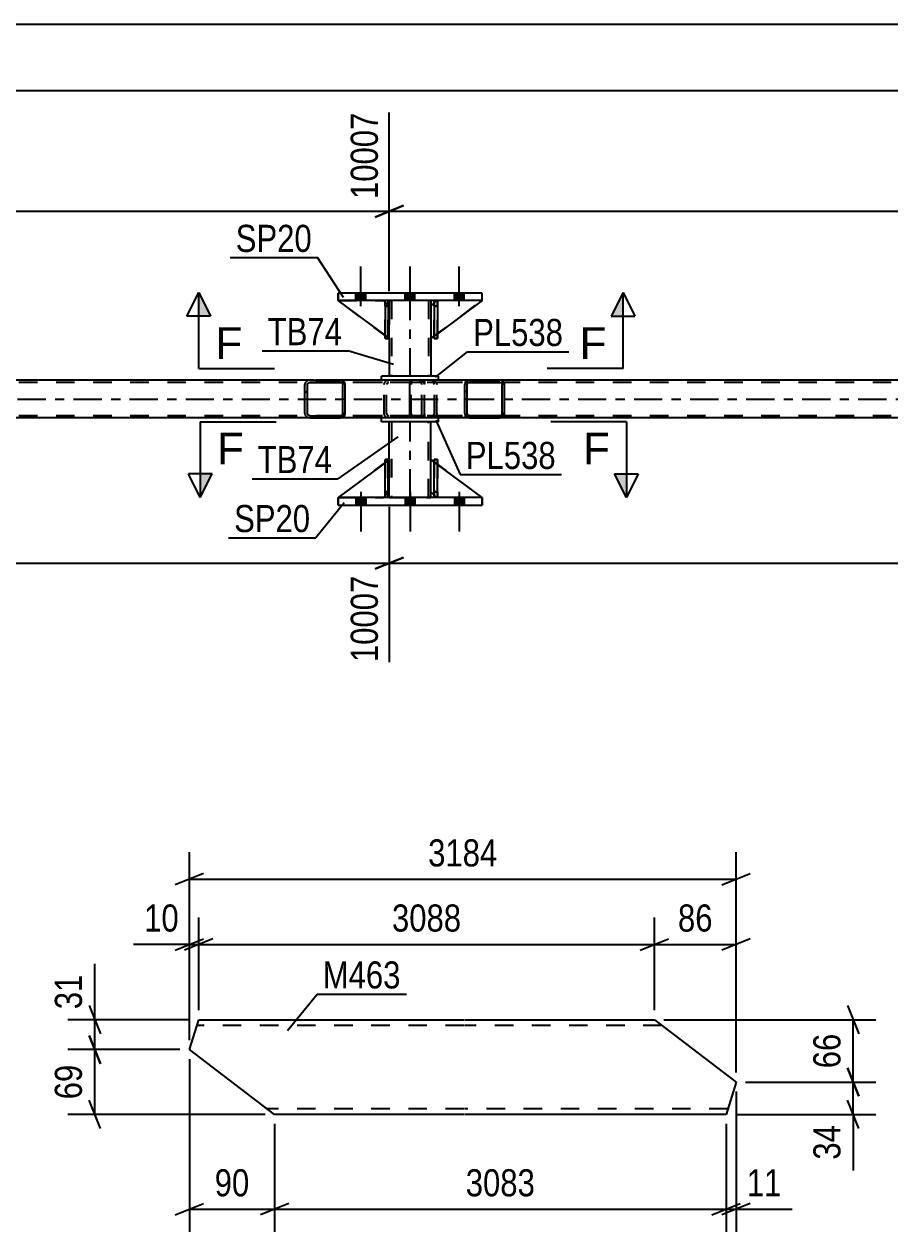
# Model space of a CAD drawing. Header units: millimetres. Extents: x 0 to 841, y 0 to 594.
# Drawn here: x 467.6 to 559, y 124.5 to 252.1 of the extents above; entities that cross this region are included whole.
import ezdxf

# ---------------------------------------------------------------- set-up
doc = ezdxf.new("R2010")
doc.units = ezdxf.units.MM
doc.linetypes.add('DXK_LINE_DOT2', pattern=[3.9198, 1.9599, -1.9599])
doc.linetypes.add('DXK_LINE_DOT3', pattern=[5.9187, 2.979, -0.9799, 0.9799, -0.9799])
doc.styles.add('Arial', font='ARIAL.TTF', dxfattribs={"height": 0.2})
doc.styles.add('Arial Narrow', font='ARIALN.TTF', dxfattribs={"height": 0.2})

# ---------------------------------------------------------------- blocks, each defined once
blk = doc.blocks.new('Part-122615341-2586 - 2515')
at = {"color": 2, "linetype": 'Continuous'}
for p, q in [((510.94, 222.61), (510.58, 222.25)), ((510.58, 222.25), (510.58, 218.85)), ((515.98, 222.85), (511.26, 219.35)), ((510.94, 219.11), (510.58, 218.85))]:
    blk.add_line(p, q, dxfattribs=at)
at = {"color": 7, "linetype": 'DXK_LINE_DOT2'}
for p, q in [((511.18, 222.85), (510.94, 222.61)), ((515.98, 222.85), (511.18, 222.85)), ((511.26, 219.35), (510.94, 219.11))]:
    blk.add_line(p, q, dxfattribs=at)
blk = doc.blocks.new('Bolt-122615341-2527 - 2515')
at = {"linetype": 'Continuous'}
for points in [[(502.66, 222.85), (503.7, 222.85), (503.7, 223.65), (502.66, 223.65)], [(502.66, 222.85), (503.7, 222.85), (503.7, 223.65), (502.66, 223.65)], [(502.66, 222.85), (503.7, 222.85), (503.7, 223.65), (502.66, 223.65)], [(507.86, 222.85), (508.9, 222.85), (508.9, 223.65), (507.86, 223.65)], [(507.86, 222.85), (508.9, 222.85), (508.9, 223.65), (507.86, 223.65)], [(513.06, 222.85), (514.1, 222.85), (514.1, 223.65), (513.06, 223.65)], [(513.06, 222.85), (514.1, 222.85), (514.1, 223.65), (513.06, 223.65)], [(513.06, 222.85), (514.1, 222.85), (514.1, 223.65), (513.06, 223.65)]]:
    blk.add_hatch(color=1, dxfattribs=at).paths.add_polyline_path(points)
at = {"color": 1, "linetype": 'Continuous'}
for p, q in [((503.18, 222.25), (503.18, 226.45)), ((503.18, 222.25), (503.18, 226.45)), ((503.18, 222.25), (503.18, 226.45)), ((508.38, 222.25), (508.38, 226.45)), ((508.38, 222.25), (508.38, 226.45)), ((513.58, 222.25), (513.58, 226.45)), ((513.58, 222.25), (513.58, 226.45)), ((513.58, 222.25), (513.58, 226.45)), ((502.66, 222.85), (502.66, 223.65)), ((502.66, 222.85), (502.66, 223.65)), ((502.66, 222.85), (502.66, 223.65)), ((503.7, 222.85), (503.7, 223.65)), ((503.7, 222.85), (503.7, 223.65)), ((503.7, 222.85), (503.7, 223.65)), ((507.86, 222.85), (507.86, 223.65)), ((507.86, 222.85), (507.86, 223.65)), ((508.9, 222.85), (508.9, 223.65)), ((508.9, 222.85), (508.9, 223.65)), ((513.06, 222.85), (513.06, 223.65)), ((513.06, 222.85), (513.06, 223.65)), ((513.06, 222.85), (513.06, 223.65)), ((514.1, 222.85), (514.1, 223.65)), ((514.1, 222.85), (514.1, 223.65)), ((514.1, 222.85), (514.1, 223.65))]:
    blk.add_line(p, q, dxfattribs=at)
blk = doc.blocks.new('Part-122615341-2609 - 2515')
at = {"color": 2, "linetype": 'Continuous'}
for p, q in [((506.06, 222.85), (505.74, 222.85)), ((505.74, 222.85), (505.74, 218.85)), ((506.06, 222.85), (506.06, 222.85)), ((506.06, 222.85), (506.06, 218.85)), ((506.06, 218.85), (505.74, 218.85))]:
    blk.add_line(p, q, dxfattribs=at)
at = {"color": 7, "linetype": 'DXK_LINE_DOT2'}
for p, q in [((505.74, 222.25), (505.74, 222.85)), ((506.06, 222.25), (505.74, 222.25)), ((505.74, 222.25), (505.74, 218.85)), ((506.06, 222.25), (506.06, 222.85)), ((506.06, 222.85), (506.06, 222.85)), ((506.06, 218.85), (506.06, 222.25))]:
    blk.add_line(p, q, dxfattribs=at)
blk = doc.blocks.new('Part-122615341-2546 - 2515')
at = {"color": 7, "linetype": 'DXK_LINE_DOT2'}
for p, q in [((774.78, 214.45), (327.41, 214.45)), ((517.85, 214.45), (497.79, 214.45)), ((774.78, 214.21), (105.89, 214.21)), ((774.78, 210.69), (105.89, 210.69)), ((517.85, 210.45), (497.79, 210.45))]:
    blk.add_line(p, q, dxfattribs=at)
at = {"color": 2, "linetype": 'Continuous'}
for p, q in [((497.79, 214.45), (432.6, 214.45)), ((582.81, 214.45), (517.85, 214.45)), ((497.79, 210.45), (432.6, 210.45)), ((582.81, 210.45), (517.85, 210.45))]:
    blk.add_line(p, q, dxfattribs=at)
at = {"color": 7, "linetype": 'DXK_LINE_DOT3'}
blk.add_line((105.89, 212.45), (774.78, 212.45), dxfattribs=at)
blk = doc.blocks.new('Part-122615341-2548 - 2515')
at = {"linetype": 'Continuous'}
h = blk.add_hatch(dxfattribs=at)
h.set_pattern_fill('', scale=0.7, style=0, pattern_type=0)
h.set_pattern_definition([(45, (501.4995, 214.1553), (-1.57154, 1.57154), [])])
h.paths.add_polyline_path([(501.54, 213.97), (501.5, 214.16), (501.39, 214.31), (501.22, 214.42), (501.03, 214.45), (497.79, 214.45), (497.6, 214.42), (497.43, 214.31), (497.32, 214.16), (497.28, 213.97), (497.28, 210.93), (497.32, 210.75), (497.43, 210.59), (497.6, 210.49), (497.79, 210.45), (501.03, 210.45), (501.22, 210.49), (501.39, 210.59), (501.5, 210.75), (501.54, 210.93)])
h.paths.add_polyline_path([(501.26, 210.84), (501.21, 210.76), (501.13, 210.71), (501.03, 210.69), (497.79, 210.69), (497.69, 210.71), (497.61, 210.76), (497.56, 210.84), (497.54, 210.93), (497.54, 213.97), (497.56, 214.06), (497.61, 214.14), (497.69, 214.19), (497.79, 214.21), (501.03, 214.21), (501.13, 214.19), (501.21, 214.14), (501.26, 214.06), (501.28, 213.97), (501.28, 210.93)])
at = {"color": 2, "linetype": 'Continuous'}
for p, q in [((497.79, 214.45), (497.6, 214.42)), ((497.79, 214.45), (501.03, 214.45)), ((508.61, 214.45), (501.03, 214.45)), ((501.22, 214.42), (501.03, 214.45)), ((497.32, 214.16), (497.28, 213.97)), ((497.28, 210.93), (497.28, 213.97)), ((497.54, 213.97), (497.56, 214.06)), ((497.54, 210.93), (497.54, 213.97)), ((497.56, 214.06), (497.61, 214.14)), ((497.61, 214.14), (497.69, 214.19)), ((497.69, 214.19), (497.79, 214.21)), ((497.79, 214.21), (501.03, 214.21)), ((501.03, 214.21), (501.13, 214.19)), ((501.13, 214.19), (501.21, 214.14)), ((501.21, 214.14), (501.26, 214.06)), ((501.26, 214.06), (501.28, 213.97)), ((501.28, 210.93), (501.28, 213.97)), ((501.54, 213.97), (501.5, 214.16)), ((501.54, 210.93), (501.54, 213.97)), ((497.28, 210.93), (497.32, 210.75)), ((497.56, 210.84), (497.54, 210.93)), ((497.61, 210.76), (497.56, 210.84)), ((497.69, 210.71), (497.61, 210.76)), ((497.79, 210.69), (497.69, 210.71)), ((497.79, 210.69), (501.03, 210.69)), ((501.13, 210.71), (501.03, 210.69)), ((501.21, 210.76), (501.13, 210.71)), ((501.26, 210.84), (501.21, 210.76)), ((501.28, 210.93), (501.26, 210.84)), ((501.5, 210.75), (501.54, 210.93)), ((497.6, 210.49), (497.79, 210.45)), ((497.79, 210.45), (501.03, 210.45)), ((501.03, 210.45), (501.22, 210.49)), ((508.61, 210.45), (501.03, 210.45))]:
    blk.add_line(p, q, dxfattribs=at)
at = {"color": 7, "linetype": 'DXK_LINE_DOT2'}
for p, q in [((501.03, 214.45), (497.79, 214.45)), ((505.95, 214.42), (506.14, 214.45)), ((509.38, 214.45), (508.61, 214.45)), ((509.38, 214.45), (509.57, 214.42)), ((509.38, 214.21), (497.79, 214.21)), ((505.63, 213.97), (505.67, 214.16)), ((505.63, 210.93), (505.63, 213.97)), ((505.91, 214.06), (505.89, 213.97)), ((505.89, 210.93), (505.89, 213.97)), ((505.96, 214.14), (505.91, 214.06)), ((505.96, 214.14), (505.98, 214.16)), ((505.98, 214.16), (506.04, 214.19)), ((506.04, 214.19), (506.14, 214.21)), ((509.47, 214.19), (509.38, 214.21)), ((509.56, 214.14), (509.47, 214.19)), ((509.61, 214.06), (509.56, 214.14)), ((509.63, 213.97), (509.61, 214.06)), ((509.63, 210.93), (509.63, 213.97)), ((509.85, 214.16), (509.89, 213.97)), ((509.89, 210.93), (509.89, 213.97)), ((509.38, 210.69), (497.79, 210.69)), ((505.67, 210.75), (505.63, 210.93)), ((505.89, 210.93), (505.91, 210.84)), ((505.91, 210.84), (505.96, 210.76)), ((505.96, 210.76), (505.98, 210.75)), ((505.98, 210.75), (506.04, 210.71)), ((506.04, 210.71), (506.14, 210.69)), ((509.38, 210.69), (509.47, 210.71)), ((509.47, 210.71), (509.56, 210.76)), ((509.56, 210.76), (509.61, 210.84)), ((509.61, 210.84), (509.63, 210.93)), ((509.89, 210.93), (509.85, 210.75)), ((501.03, 210.45), (497.79, 210.45)), ((506.14, 210.45), (505.95, 210.49)), ((509.38, 210.45), (508.61, 210.45)), ((509.57, 210.49), (509.38, 210.45))]:
    blk.add_line(p, q, dxfattribs=at)
at = {"color": 2, "linetype": 'Continuous'}
for centre, start, end in [((497.77, 213.95), 110.7583, 155.68), ((501.05, 213.95), 24.32, 69.2417), ((497.77, 210.95), 204.32, 249.2417), ((501.05, 210.95), 290.7583, 335.68)]:
    blk.add_arc(centre, 0.496, start, end, dxfattribs=at)
at = {"color": 7, "linetype": 'DXK_LINE_DOT2'}
for centre, start, end in [((506.12, 213.95), 110.7583, 155.68), ((509.4, 213.95), 24.32, 69.2417), ((506.12, 210.95), 204.32, 249.2417), ((509.4, 210.95), 290.7583, 335.68)]:
    blk.add_arc(centre, 0.496, start, end, dxfattribs=at)
blk = doc.blocks.new('Part-122615341-2611 - 2515')
at = {"color": 7, "linetype": 'DXK_LINE_DOT2'}
for p, q in [((505.74, 222.25), (505.74, 222.85)), ((505.74, 222.85), (505.74, 222.85)), ((505.74, 222.85), (505.74, 218.85)), ((506.06, 222.85), (505.74, 222.85)), ((505.74, 218.85), (505.74, 222.25)), ((505.74, 222.25), (506.06, 222.25)), ((506.06, 222.25), (506.06, 222.85)), ((506.06, 218.85), (506.06, 222.85)), ((506.06, 222.25), (506.06, 218.85)), ((505.74, 218.85), (506.06, 218.85))]:
    blk.add_line(p, q, dxfattribs=at)
blk = doc.blocks.new('Bolt-122615341-2578 - 2515')
at = {"linetype": 'Continuous'}
for points in [[(503.7, 202.05), (502.66, 202.05), (502.66, 201.25), (503.7, 201.25)], [(503.7, 202.05), (502.66, 202.05), (502.66, 201.25), (503.7, 201.25)], [(503.7, 202.05), (502.66, 202.05), (502.66, 201.25), (503.7, 201.25)], [(508.9, 202.05), (507.86, 202.05), (507.86, 201.25), (508.9, 201.25)], [(508.9, 202.05), (507.86, 202.05), (507.86, 201.25), (508.9, 201.25)], [(514.1, 202.05), (513.06, 202.05), (513.06, 201.25), (514.1, 201.25)], [(514.1, 202.05), (513.06, 202.05), (513.06, 201.25), (514.1, 201.25)], [(514.1, 202.05), (513.06, 202.05), (513.06, 201.25), (514.1, 201.25)]]:
    blk.add_hatch(color=1, dxfattribs=at).paths.add_polyline_path(points)
at = {"color": 1, "linetype": 'Continuous'}
for p, q in [((502.66, 202.05), (502.66, 201.25)), ((502.66, 202.05), (502.66, 201.25)), ((502.66, 202.05), (502.66, 201.25)), ((503.18, 202.65), (503.18, 198.45)), ((503.18, 202.65), (503.18, 198.45)), ((503.18, 202.65), (503.18, 198.45)), ((503.7, 202.05), (503.7, 201.25)), ((503.7, 202.05), (503.7, 201.25)), ((503.7, 202.05), (503.7, 201.25)), ((507.86, 202.05), (507.86, 201.25)), ((507.86, 202.05), (507.86, 201.25)), ((508.38, 202.65), (508.38, 198.45)), ((508.38, 202.65), (508.38, 198.45)), ((508.9, 202.05), (508.9, 201.25)), ((508.9, 202.05), (508.9, 201.25)), ((513.06, 202.05), (513.06, 201.25)), ((513.06, 202.05), (513.06, 201.25)), ((513.06, 202.05), (513.06, 201.25)), ((513.58, 202.65), (513.58, 198.45)), ((513.58, 202.65), (513.58, 198.45)), ((513.58, 202.65), (513.58, 198.45)), ((514.1, 202.05), (514.1, 201.25)), ((514.1, 202.05), (514.1, 201.25)), ((514.1, 202.05), (514.1, 201.25))]:
    blk.add_line(p, q, dxfattribs=at)
blk = doc.blocks.new('Part-122615341-2584 - 2515')
at = {"color": 7, "linetype": 'DXK_LINE_DOT2'}
for p, q in [((511.18, 222.85), (510.58, 222.25)), ((510.58, 218.85), (515.98, 222.85)), ((510.58, 222.25), (510.58, 218.85)), ((515.98, 222.85), (511.18, 222.85))]:
    blk.add_line(p, q, dxfattribs=at)
blk = doc.blocks.new('Part-122615341-2607 - 2515')
at = {"color": 2, "linetype": 'Continuous'}
for p, q in [((505.74, 219.18), (500.78, 222.85)), ((505.74, 222.7), (505.58, 222.85)), ((506.18, 222.25), (506.06, 222.38)), ((506.18, 222.25), (506.18, 222.25)), ((506.18, 218.85), (506.18, 222.25)), ((506.06, 218.95), (506.18, 218.85)), ((506.18, 218.85), (506.18, 218.85))]:
    blk.add_line(p, q, dxfattribs=at)
at = {"color": 7, "linetype": 'DXK_LINE_DOT2'}
for p, q in [((505.58, 222.85), (500.78, 222.85)), ((505.58, 222.85), (506.18, 222.25)), ((506.06, 222.38), (505.74, 222.7)), ((506.18, 222.25), (506.18, 218.85)), ((506.06, 218.95), (505.74, 219.18))]:
    blk.add_line(p, q, dxfattribs=at)
blk = doc.blocks.new('Part-122615341-2608 - 2515')
at = {"color": 7, "linetype": 'DXK_LINE_DOT2'}
for p, q in [((506.18, 218.85), (500.78, 222.85)), ((500.78, 222.85), (505.58, 222.85)), ((505.58, 222.85), (506.18, 222.25)), ((506.18, 222.25), (505.58, 222.85)), ((506.18, 222.25), (506.18, 218.85)), ((506.18, 222.25), (506.18, 222.25)), ((506.18, 222.25), (506.18, 218.85))]:
    blk.add_line(p, q, dxfattribs=at)
blk = doc.blocks.new('Part-122615341-2617 - 2515')
at = {"color": 7, "linetype": 'DXK_LINE_DOT2'}
for p, q in [((510.94, 222.25), (510.94, 222.85)), ((510.94, 222.85), (510.94, 222.85)), ((510.94, 222.85), (510.94, 218.85)), ((511.26, 222.85), (510.94, 222.85)), ((510.94, 218.85), (510.94, 222.25)), ((510.94, 222.25), (511.26, 222.25)), ((511.26, 222.25), (511.26, 222.85)), ((511.26, 218.85), (511.26, 222.85)), ((511.26, 222.25), (511.26, 218.85)), ((510.94, 218.85), (511.26, 218.85))]:
    blk.add_line(p, q, dxfattribs=at)
blk = doc.blocks.new('Part-122615341-2693 - 2515')
at = {"color": 2, "linetype": 'Continuous'}
for p, q in [((510.94, 202.05), (510.94, 206.05)), ((510.94, 206.05), (511.26, 206.05)), ((511.26, 202.05), (511.26, 206.05)), ((510.94, 202.05), (510.94, 202.05)), ((511.26, 202.05), (510.94, 202.05))]:
    blk.add_line(p, q, dxfattribs=at)
at = {"color": 7, "linetype": 'DXK_LINE_DOT2'}
for p, q in [((510.94, 206.05), (510.94, 202.65)), ((511.26, 202.65), (511.26, 206.05)), ((510.94, 202.65), (510.94, 202.05)), ((510.94, 202.65), (511.26, 202.65)), ((511.26, 202.05), (511.26, 202.65)), ((511.26, 202.05), (511.26, 202.05))]:
    blk.add_line(p, q, dxfattribs=at)
blk = doc.blocks.new('Part-122615341-2700 - 2515')
at = {"color": 2, "linetype": 'Continuous'}
for p, q in [((511.26, 222.85), (510.94, 222.85)), ((510.94, 222.85), (510.94, 218.85)), ((511.26, 222.85), (511.26, 222.85)), ((511.26, 222.85), (511.26, 218.85)), ((511.26, 218.85), (510.94, 218.85))]:
    blk.add_line(p, q, dxfattribs=at)
at = {"color": 7, "linetype": 'DXK_LINE_DOT2'}
for p, q in [((510.94, 222.25), (510.94, 222.85)), ((511.26, 222.25), (510.94, 222.25)), ((510.94, 222.25), (510.94, 218.85)), ((511.26, 222.25), (511.26, 222.85)), ((511.26, 222.85), (511.26, 222.85)), ((511.26, 218.85), (511.26, 222.25))]:
    blk.add_line(p, q, dxfattribs=at)
blk = doc.blocks.new('Part-122615341-2712 - 2515')
at = {"color": 2, "linetype": 'Continuous'}
for p, q in [((515.98, 223.65), (500.78, 223.65)), ((500.78, 222.85), (500.78, 223.65)), ((515.98, 222.85), (515.98, 223.65)), ((515.98, 222.85), (500.78, 222.85))]:
    blk.add_line(p, q, dxfattribs=at)
at = {"color": 7, "linetype": 'DXK_LINE_DOT2'}
for p, q in [((500.78, 223.65), (500.78, 222.85)), ((515.98, 222.85), (515.98, 223.65))]:
    blk.add_line(p, q, dxfattribs=at)
blk = doc.blocks.new('Part-122615341-2717 - 2515')
at = {"color": 2, "linetype": 'Continuous'}
for p, q in [((500.78, 201.25), (500.78, 202.05)), ((515.98, 202.05), (500.78, 202.05)), ((515.98, 201.25), (515.98, 202.05)), ((500.78, 201.25), (515.98, 201.25))]:
    blk.add_line(p, q, dxfattribs=at)
at = {"color": 7, "linetype": 'DXK_LINE_DOT2'}
for p, q in [((500.78, 202.05), (500.78, 201.25)), ((515.98, 202.05), (515.98, 201.25))]:
    blk.add_line(p, q, dxfattribs=at)
blk = doc.blocks.new('Part-122615341-2718 - 2515')
at = {"color": 2, "linetype": 'Continuous'}
for p, q in [((510.58, 202.65), (510.58, 206.05)), ((510.94, 205.79), (510.58, 206.05)), ((515.98, 202.05), (511.26, 205.55)), ((510.94, 202.3), (510.58, 202.65))]:
    blk.add_line(p, q, dxfattribs=at)
at = {"color": 7, "linetype": 'DXK_LINE_DOT2'}
for p, q in [((511.26, 205.55), (510.94, 205.79)), ((511.18, 202.05), (510.94, 202.3)), ((515.98, 202.05), (511.18, 202.05)), ((515.98, 202.05), (515.98, 202.05)), ((515.98, 202.05), (515.98, 202.05))]:
    blk.add_line(p, q, dxfattribs=at)
blk = doc.blocks.new('Part-122615341-2719 - 2515')
at = {"color": 7, "linetype": 'DXK_LINE_DOT2'}
for p, q in [((511.26, 206.05), (510.94, 206.05)), ((510.94, 202.65), (510.94, 206.05)), ((510.94, 202.05), (510.94, 206.05)), ((511.26, 206.05), (511.26, 202.65)), ((511.26, 202.05), (511.26, 206.05)), ((511.26, 202.65), (510.94, 202.65)), ((510.94, 202.05), (510.94, 202.65)), ((511.26, 202.05), (510.94, 202.05)), ((511.26, 202.65), (511.26, 202.05)), ((511.26, 202.05), (511.26, 202.05))]:
    blk.add_line(p, q, dxfattribs=at)
blk = doc.blocks.new('Part-122615341-2729 - 2515')
at = {"color": 2, "linetype": 'Continuous'}
for p, q in [((506.18, 206.05), (506.18, 210.05)), ((510.58, 206.05), (510.58, 210.05)), ((506.18, 202.05), (506.18, 202.65)), ((510.58, 202.05), (510.58, 202.65))]:
    blk.add_line(p, q, dxfattribs=at)
at = {"color": 7, "linetype": 'DXK_LINE_DOT2'}
for p, q in [((510.58, 210.05), (506.18, 210.05)), ((506.42, 210.05), (506.42, 202.05)), ((510.34, 202.05), (510.34, 210.05)), ((506.18, 202.65), (506.18, 206.05)), ((510.58, 202.65), (510.58, 206.05)), ((506.18, 202.05), (510.58, 202.05))]:
    blk.add_line(p, q, dxfattribs=at)
at = {"color": 7, "linetype": 'DXK_LINE_DOT3'}
blk.add_line((508.38, 202.05), (508.38, 210.05), dxfattribs=at)
blk = doc.blocks.new('Part-122615341-2734 - 2515')
at = {"color": 2, "linetype": 'Continuous'}
for p, q in [((505.38, 210.05), (505.38, 210.45)), ((511.38, 210.05), (505.38, 210.05)), ((511.38, 210.05), (511.38, 210.45))]:
    blk.add_line(p, q, dxfattribs=at)
at = {"color": 7, "linetype": 'DXK_LINE_DOT2'}
blk.add_line((511.38, 210.45), (505.38, 210.45), dxfattribs=at)
blk = doc.blocks.new('Part-122615341-2739 - 2515')
at = {"color": 2, "linetype": 'Continuous'}
for p, q in [((511.38, 214.85), (505.38, 214.85)), ((505.38, 214.45), (505.38, 214.85)), ((511.38, 214.45), (511.38, 214.85))]:
    blk.add_line(p, q, dxfattribs=at)
at = {"color": 7, "linetype": 'DXK_LINE_DOT2'}
blk.add_line((511.38, 214.45), (505.38, 214.45), dxfattribs=at)
blk = doc.blocks.new('Part-122615341-2744 - 2515')
at = {"color": 2, "linetype": 'Continuous'}
for p, q in [((506.18, 222.85), (506.18, 222.25)), ((510.58, 222.85), (510.58, 222.25)), ((506.18, 218.85), (506.18, 214.85)), ((510.58, 218.85), (510.58, 214.85))]:
    blk.add_line(p, q, dxfattribs=at)
at = {"color": 7, "linetype": 'DXK_LINE_DOT2'}
for p, q in [((510.58, 222.85), (506.18, 222.85)), ((506.18, 222.25), (506.18, 218.85)), ((506.42, 222.85), (506.42, 214.85)), ((510.34, 222.85), (510.34, 214.85)), ((510.58, 222.25), (510.58, 218.85)), ((510.58, 214.85), (506.18, 214.85))]:
    blk.add_line(p, q, dxfattribs=at)
at = {"color": 7, "linetype": 'DXK_LINE_DOT3'}
blk.add_line((508.38, 214.85), (508.38, 222.85), dxfattribs=at)
blk = doc.blocks.new('Part-122615341-2749 - 2515')
at = {"color": 7, "linetype": 'DXK_LINE_DOT2'}
for p, q in [((506.18, 206.05), (500.78, 202.05)), ((506.18, 202.65), (506.18, 206.05)), ((506.18, 206.05), (506.18, 202.65)), ((500.78, 202.05), (505.58, 202.05)), ((505.58, 202.05), (506.18, 202.65)), ((506.18, 202.65), (505.58, 202.05)), ((506.18, 202.65), (506.18, 202.65))]:
    blk.add_line(p, q, dxfattribs=at)
blk = doc.blocks.new('Part-122615341-2750 - 2515')
at = {"color": 2, "linetype": 'Continuous'}
for p, q in [((505.74, 202.05), (505.74, 206.05)), ((505.74, 206.05), (506.06, 206.05)), ((506.06, 202.05), (506.06, 206.05)), ((505.74, 202.05), (505.74, 202.05)), ((506.06, 202.05), (505.74, 202.05))]:
    blk.add_line(p, q, dxfattribs=at)
at = {"color": 7, "linetype": 'DXK_LINE_DOT2'}
for p, q in [((505.74, 206.05), (505.74, 202.65)), ((506.06, 202.65), (506.06, 206.05)), ((505.74, 202.65), (505.74, 202.05)), ((505.74, 202.65), (506.06, 202.65)), ((506.06, 202.05), (506.06, 202.65)), ((506.06, 202.05), (506.06, 202.05))]:
    blk.add_line(p, q, dxfattribs=at)
blk = doc.blocks.new('Part-122615341-2752 - 2515')
at = {"color": 7, "linetype": 'DXK_LINE_DOT2'}
for p, q in [((506.06, 206.05), (505.74, 206.05)), ((505.74, 202.65), (505.74, 206.05)), ((505.74, 202.05), (505.74, 206.05)), ((506.06, 206.05), (506.06, 202.65)), ((506.06, 202.05), (506.06, 206.05)), ((506.06, 202.65), (505.74, 202.65)), ((505.74, 202.05), (505.74, 202.65)), ((506.06, 202.05), (505.74, 202.05)), ((506.06, 202.65), (506.06, 202.05)), ((506.06, 202.05), (506.06, 202.05))]:
    blk.add_line(p, q, dxfattribs=at)
blk = doc.blocks.new('Part-122615341-2753 - 2515')
at = {"color": 7, "linetype": 'DXK_LINE_DOT2'}
for p, q in [((510.58, 202.65), (510.58, 206.05)), ((510.58, 206.05), (515.98, 202.05)), ((511.18, 202.05), (510.58, 202.65)), ((515.98, 202.05), (511.18, 202.05))]:
    blk.add_line(p, q, dxfattribs=at)
blk = doc.blocks.new('Part-122615341-2754 - 2515')
at = {"color": 2, "linetype": 'Continuous'}
for p, q in [((505.74, 205.72), (500.78, 202.05)), ((506.18, 206.05), (506.06, 205.96)), ((506.18, 202.65), (506.18, 206.05)), ((505.74, 202.21), (505.58, 202.05)), ((506.18, 202.65), (506.06, 202.53)), ((506.18, 202.65), (506.18, 202.65))]:
    blk.add_line(p, q, dxfattribs=at)
at = {"color": 7, "linetype": 'DXK_LINE_DOT2'}
for p, q in [((506.06, 205.96), (505.74, 205.72)), ((506.18, 202.65), (506.18, 206.05)), ((500.78, 202.05), (505.58, 202.05)), ((506.18, 202.65), (505.58, 202.05)), ((506.06, 202.53), (505.74, 202.21))]:
    blk.add_line(p, q, dxfattribs=at)
blk = doc.blocks.new('Part-122615341-2757 - 2515')
at = {"linetype": 'Continuous'}
h = blk.add_hatch(dxfattribs=at)
h.set_pattern_fill('', scale=0.7, style=0, pattern_type=0)
h.set_pattern_definition([(45, (518.3173, 214.1553), (-1.57154, 1.57154), [])])
h.paths.add_polyline_path([(518.36, 213.97), (518.32, 214.16), (518.21, 214.31), (518.05, 214.42), (517.85, 214.45), (514.67, 214.45), (514.48, 214.42), (514.31, 214.31), (514.2, 214.16), (514.17, 213.97), (514.17, 210.93), (514.2, 210.75), (514.31, 210.59), (514.48, 210.49), (514.67, 210.45), (517.85, 210.45), (518.05, 210.49), (518.21, 210.59), (518.32, 210.75), (518.36, 210.93)])
h.paths.add_polyline_path([(518.09, 210.84), (518.03, 210.76), (517.95, 210.71), (517.85, 210.69), (514.67, 210.69), (514.57, 210.71), (514.49, 210.76), (514.44, 210.84), (514.42, 210.93), (514.42, 213.97), (514.44, 214.06), (514.49, 214.14), (514.57, 214.19), (514.67, 214.21), (517.85, 214.21), (517.95, 214.19), (518.03, 214.14), (518.09, 214.06), (518.1, 213.97), (518.1, 210.93)])
at = {"color": 2, "linetype": 'Continuous'}
for p, q in [((508.42, 214.31), (508.51, 214.42)), ((508.51, 214.42), (508.61, 214.45)), ((514.67, 214.45), (508.61, 214.45)), ((514.67, 214.45), (514.48, 214.42)), ((514.67, 214.45), (517.85, 214.45)), ((518.05, 214.42), (517.85, 214.45)), ((508.34, 213.97), (508.36, 214.16)), ((508.34, 210.93), (508.34, 213.97)), ((508.36, 214.16), (508.42, 214.31)), ((514.2, 214.16), (514.17, 213.97)), ((514.17, 210.93), (514.17, 213.97)), ((514.42, 213.97), (514.44, 214.06)), ((514.42, 210.93), (514.42, 213.97)), ((514.44, 214.06), (514.49, 214.14)), ((514.49, 214.14), (514.57, 214.19)), ((514.57, 214.19), (514.67, 214.21)), ((514.67, 214.21), (517.85, 214.21)), ((517.85, 214.21), (517.95, 214.19)), ((517.95, 214.19), (518.03, 214.14)), ((518.03, 214.14), (518.09, 214.06)), ((518.09, 214.06), (518.1, 213.97)), ((518.1, 210.93), (518.1, 213.97)), ((518.36, 213.97), (518.32, 214.16)), ((518.36, 210.93), (518.36, 213.97)), ((508.36, 210.75), (508.34, 210.93)), ((508.42, 210.59), (508.36, 210.75)), ((508.51, 210.49), (508.42, 210.59)), ((514.17, 210.93), (514.2, 210.75)), ((514.44, 210.84), (514.42, 210.93)), ((514.49, 210.76), (514.44, 210.84)), ((514.57, 210.71), (514.49, 210.76)), ((514.67, 210.69), (514.57, 210.71)), ((514.67, 210.69), (517.85, 210.69)), ((517.95, 210.71), (517.85, 210.69)), ((518.03, 210.76), (517.95, 210.71)), ((518.09, 210.84), (518.03, 210.76)), ((518.1, 210.93), (518.09, 210.84)), ((518.32, 210.75), (518.36, 210.93)), ((508.61, 210.45), (508.51, 210.49)), ((514.67, 210.45), (508.61, 210.45)), ((514.48, 210.49), (514.67, 210.45)), ((514.67, 210.45), (517.85, 210.45)), ((517.85, 210.45), (518.05, 210.49))]:
    blk.add_line(p, q, dxfattribs=at)
at = {"color": 7, "linetype": 'DXK_LINE_DOT2'}
for p, q in [((509.89, 214.21), (509.89, 214.45)), ((510.7, 214.45), (510.9, 214.42)), ((517.85, 214.45), (514.67, 214.45)), ((508.49, 214.06), (508.48, 213.97)), ((508.48, 210.93), (508.48, 213.97)), ((508.52, 214.14), (508.49, 214.06)), ((508.56, 214.19), (508.52, 214.14)), ((508.61, 214.21), (508.56, 214.19)), ((517.85, 214.21), (508.61, 214.21)), ((510.8, 214.19), (510.7, 214.21)), ((510.88, 214.14), (510.8, 214.19)), ((510.93, 214.06), (510.88, 214.14)), ((510.95, 213.97), (510.93, 214.06)), ((510.95, 210.93), (510.95, 213.97)), ((511.17, 214.16), (511.21, 213.97)), ((511.21, 210.93), (511.21, 213.97)), ((508.48, 210.93), (508.49, 210.84)), ((508.49, 210.84), (508.52, 210.76)), ((508.52, 210.76), (508.56, 210.71)), ((508.56, 210.71), (508.61, 210.69)), ((517.85, 210.69), (508.61, 210.69)), ((509.89, 210.45), (509.89, 210.69)), ((510.7, 210.69), (510.8, 210.71)), ((510.8, 210.71), (510.88, 210.76)), ((510.88, 210.76), (510.93, 210.84)), ((510.93, 210.84), (510.95, 210.93)), ((511.21, 210.93), (511.17, 210.75)), ((510.9, 210.49), (510.7, 210.45)), ((517.85, 210.45), (514.67, 210.45))]:
    blk.add_line(p, q, dxfattribs=at)
for centre, start, end in [((510.72, 213.96), 23.8494, 68.8059), ((510.72, 210.95), 291.1941, 336.1506)]:
    blk.add_arc(centre, 0.492, start, end, dxfattribs=at)
at = {"color": 2, "linetype": 'Continuous'}
for centre, start, end in [((514.65, 213.96), 111.1941, 156.1506), ((517.87, 213.96), 23.8494, 68.8059), ((514.65, 210.95), 203.8494, 248.8059), ((517.87, 210.95), 291.1941, 336.1506)]:
    blk.add_arc(centre, 0.492, start, end, dxfattribs=at)
blk = doc.blocks.new('Part-122615341-26702 - 26701')
at = {"color": 2, "linetype": 'Continuous'}
for p, q in [((485.08, 143.72), (486.06, 146.87)), ((486.06, 146.87), (514.08, 146.87)), ((514.18, 146.87), (534.18, 146.87)), ((534.18, 146.87), (542.81, 140.29)), ((494.08, 136.87), (485.08, 143.72)), ((542.81, 140.29), (541.75, 136.87)), ((514.08, 136.87), (494.08, 136.87)), ((541.75, 136.87), (514.18, 136.87))]:
    blk.add_line(p, q, dxfattribs=at)
at = {"color": 7, "linetype": 'DXK_LINE_DOT2'}
for p, q in [((514.08, 146.27), (485.88, 146.27)), ((534.97, 146.27), (514.18, 146.27)), ((494.08, 136.87), (493.06, 137.64)), ((514.08, 137.47), (493.29, 137.47)), ((541.93, 137.47), (514.18, 137.47))]:
    blk.add_line(p, q, dxfattribs=at)
blk = doc.blocks.new('StraightDimension-122615341-2884 - 2515')
at = {"color": 7, "linetype": 'Continuous'}
for p, q in [((506.18, 223.85), (506.18, 242.72)), ((507.68, 232.88), (504.68, 231.68)), ((506.18, 232.28), (676.45, 232.28))]:
    blk.add_line(p, q, dxfattribs=at)
blk = doc.blocks.new('StraightDimension-122615341-2818 - 2515')
at = {"color": 7, "linetype": 'Continuous'}
for p, q in [((506.18, 201.05), (506.18, 184.66)), ((507.68, 195.7), (504.68, 194.5)), ((506.18, 195.1), (676.45, 195.1))]:
    blk.add_line(p, q, dxfattribs=at)
blk = doc.blocks.new('StraightDimension-122615341-2824 - 2515')
at = {"color": 7, "linetype": 'Continuous'}
for p, q in [((506.18, 201.05), (506.18, 184.66)), ((504.68, 194.5), (507.68, 195.7)), ((250.78, 195.1), (506.18, 195.1))]:
    blk.add_line(p, q, dxfattribs=at)
at = {"color": 0, "linetype": 'Continuous'}
blk.add_wipeout([(505.58, 194.4), (501.38, 194.4), (501.38, 184.06), (505.58, 184.06)], dxfattribs=at)
at = {"color": 3, "linetype": 'Continuous', "style": 'Arial Narrow'}
blk.add_text('10007', height=2.863, rotation=90.0002, dxfattribs=at).set_placement((504.98, 184.66))
blk = doc.blocks.new('StraightDimension-122615341-2889 - 2515')
at = {"color": 7, "linetype": 'Continuous'}
for p, q in [((506.18, 223.85), (506.18, 242.72)), ((250.78, 232.28), (506.18, 232.28)), ((504.68, 231.68), (507.68, 232.88))]:
    blk.add_line(p, q, dxfattribs=at)
at = {"color": 0, "linetype": 'Continuous'}
blk.add_wipeout([(505.58, 243.32), (501.38, 243.32), (501.38, 232.98), (505.58, 232.98)], dxfattribs=at)
at = {"color": 3, "linetype": 'Continuous', "style": 'Arial Narrow'}
blk.add_text('10007', height=2.863, rotation=90.0002, dxfattribs=at).set_placement((504.98, 233.58))
blk = doc.blocks.new('StraightDimension-122615341-2899 - 2515')
at = {"color": 7, "linetype": 'Continuous'}
blk.add_line((105.25, 252.05), (785.64, 252.05), dxfattribs=at)
blk = doc.blocks.new('StraightDimension-122615341-2920 - 2515')
at = {"color": 7, "linetype": 'Continuous'}
blk.add_line((105.89, 245.04), (785, 245.04), dxfattribs=at)
blk = doc.blocks.new('StraightDimension-122615341-26979 - 26701')
at = {"color": 7, "linetype": 'Continuous'}
for p, q in [((485.08, 144.72), (485.08, 164.57)), ((542.81, 141.29), (542.81, 164.57)), ((486.58, 162.32), (483.58, 161.12)), ((541.31, 161.12), (544.31, 162.32)), ((485.08, 161.72), (542.81, 161.72))]:
    blk.add_line(p, q, dxfattribs=at)
at = {"color": 0}
blk.add_wipeout([(518.2, 162.47), (518.2, 166.67), (509.69, 166.67), (509.69, 162.47)], dxfattribs=at)
at = {"color": 3, "style": 'Arial Narrow'}
blk.add_text('3184', height=2.863, dxfattribs=at).set_placement((510.29, 163.07))
blk = doc.blocks.new('StraightDimension-122615341-26992 - 26701')
at = {"color": 7, "linetype": 'Continuous'}
for p, q in [((485.08, 144.72), (485.08, 157.69)), ((486.06, 147.87), (486.06, 157.69)), ((485.08, 154.84), (479.18, 154.84)), ((485.08, 154.84), (479.18, 154.84)), ((483.58, 154.24), (486.58, 155.44)), ((487.56, 155.44), (484.56, 154.24)), ((485.08, 154.84), (486.06, 154.84))]:
    blk.add_line(p, q, dxfattribs=at)
at = {"color": 0}
blk.add_wipeout([(484.56, 155.59), (484.56, 159.79), (479.7, 159.79), (479.7, 155.59)], dxfattribs=at)
at = {"color": 3, "style": 'Arial Narrow'}
blk.add_text('10', height=2.863, dxfattribs=at).set_placement((480.3, 156.19))
blk = doc.blocks.new('StraightDimension-122615341-27056 - 26701')
at = {"color": 7, "linetype": 'Continuous'}
for p, q in [((542.81, 139.29), (542.81, 124.47)), ((541.75, 135.87), (541.75, 124.47)), ((540.25, 126.27), (543.25, 127.47)), ((544.31, 127.47), (541.31, 126.27)), ((541.75, 126.87), (542.81, 126.87)), ((542.81, 126.87), (548.72, 126.87)), ((542.81, 126.87), (548.72, 126.87))]:
    blk.add_line(p, q, dxfattribs=at)
at = {"color": 0}
blk.add_wipeout([(548.19, 127.62), (548.19, 131.82), (543.34, 131.82), (543.34, 127.62)], dxfattribs=at)
at = {"color": 3, "style": 'Arial Narrow'}
blk.add_text('11', height=2.863, dxfattribs=at).set_placement((543.94, 128.22))
blk = doc.blocks.new('StraightDimension-122615341-26990 - 26701')
at = {"color": 7, "linetype": 'Continuous'}
for p, q in [((534.18, 147.87), (534.18, 157.69)), ((542.81, 141.29), (542.81, 157.69)), ((532.68, 154.24), (535.68, 155.44)), ((534.18, 154.84), (542.81, 154.84)), ((544.31, 155.44), (541.31, 154.24))]:
    blk.add_line(p, q, dxfattribs=at)
at = {"color": 0}
blk.add_wipeout([(540.92, 155.59), (540.92, 159.79), (536.07, 159.79), (536.07, 155.59)], dxfattribs=at)
at = {"color": 3, "style": 'Arial Narrow'}
blk.add_text('86', height=2.863, dxfattribs=at).set_placement((536.67, 156.19))
blk = doc.blocks.new('StraightDimension-122615341-26991 - 26701')
at = {"color": 7, "linetype": 'Continuous'}
for p, q in [((486.06, 147.87), (486.06, 157.69)), ((534.18, 147.87), (534.18, 157.69)), ((487.56, 155.44), (484.56, 154.24)), ((486.06, 154.84), (534.18, 154.84)), ((532.68, 154.24), (535.68, 155.44))]:
    blk.add_line(p, q, dxfattribs=at)
at = {"color": 0}
blk.add_wipeout([(514.38, 155.59), (514.38, 159.79), (505.87, 159.79), (505.87, 155.59)], dxfattribs=at)
at = {"color": 3, "style": 'Arial Narrow'}
blk.add_text('3088', height=2.863, dxfattribs=at).set_placement((506.47, 156.19))
blk = doc.blocks.new('StraightDimension-122615341-27057 - 26701')
at = {"color": 7, "linetype": 'Continuous'}
for p, q in [((494.08, 135.87), (494.08, 124.47)), ((541.75, 135.87), (541.75, 124.47)), ((495.58, 127.47), (492.58, 126.27)), ((494.08, 126.87), (541.75, 126.87)), ((540.25, 126.27), (543.25, 127.47))]:
    blk.add_line(p, q, dxfattribs=at)
at = {"color": 0}
blk.add_wipeout([(522.17, 127.62), (522.17, 131.82), (513.66, 131.82), (513.66, 127.62)], dxfattribs=at)
at = {"color": 3, "style": 'Arial Narrow'}
blk.add_text('3083', height=2.863, dxfattribs=at).set_placement((514.26, 128.22))
blk = doc.blocks.new('StraightDimension-122615341-27058 - 26701')
at = {"color": 7, "linetype": 'Continuous'}
for p, q in [((485.08, 142.72), (485.08, 124.47)), ((494.08, 135.87), (494.08, 124.47)), ((483.58, 126.27), (486.58, 127.47)), ((485.08, 126.87), (494.08, 126.87)), ((495.58, 127.47), (492.58, 126.27))]:
    blk.add_line(p, q, dxfattribs=at)
at = {"color": 0}
blk.add_wipeout([(492.01, 127.62), (492.01, 131.82), (487.15, 131.82), (487.15, 127.62)], dxfattribs=at)
at = {"color": 3, "style": 'Arial Narrow'}
blk.add_text('90', height=2.863, dxfattribs=at).set_placement((487.75, 128.22))
blk = doc.blocks.new('StraightDimension-122615341-27115 - 26701')
at = {"color": 7, "linetype": 'Continuous'}
for p, q in [((475.08, 146.87), (475.08, 152.77)), ((475.08, 146.87), (475.08, 152.77)), ((474.48, 148.37), (475.68, 145.37)), ((485.06, 146.87), (472.23, 146.87)), ((475.08, 143.72), (475.08, 146.87)), ((475.68, 142.22), (474.48, 145.22)), ((484.08, 143.72), (472.23, 143.72))]:
    blk.add_line(p, q, dxfattribs=at)
at = {"color": 0}
blk.add_wipeout([(474.33, 152.25), (470.13, 152.25), (470.13, 147.39), (474.33, 147.39)], dxfattribs=at)
at = {"color": 3, "style": 'Arial Narrow'}
blk.add_text('31', height=2.863, rotation=90.0002, dxfattribs=at).set_placement((473.73, 147.99))
blk = doc.blocks.new('StraightDimension-122615341-27116 - 26701')
at = {"color": 7, "linetype": 'Continuous'}
for p, q in [((474.48, 145.22), (475.68, 142.22)), ((484.08, 143.72), (472.23, 143.72)), ((475.08, 136.87), (475.08, 143.72)), ((475.68, 135.37), (474.48, 138.37)), ((493.08, 136.87), (472.23, 136.87))]:
    blk.add_line(p, q, dxfattribs=at)
at = {"color": 0}
blk.add_wipeout([(474.33, 142.72), (470.13, 142.72), (470.13, 137.87), (474.33, 137.87)], dxfattribs=at)
at = {"color": 3, "style": 'Arial Narrow'}
blk.add_text('69', height=2.863, rotation=90.0002, dxfattribs=at).set_placement((473.73, 138.47))
blk = doc.blocks.new('StraightDimension-122615341-27164 - 26701')
at = {"color": 7, "linetype": 'Continuous'}
for p, q in [((554.58, 148.37), (555.78, 145.37)), ((535.18, 146.87), (557.58, 146.87)), ((555.18, 140.29), (555.18, 146.87)), ((555.78, 138.79), (554.58, 141.79)), ((543.81, 140.29), (557.58, 140.29))]:
    blk.add_line(p, q, dxfattribs=at)
at = {"color": 0}
blk.add_wipeout([(554.43, 146.01), (550.23, 146.01), (550.23, 141.15), (554.43, 141.15)], dxfattribs=at)
at = {"color": 3, "style": 'Arial Narrow'}
blk.add_text('66', height=2.863, rotation=90.0002, dxfattribs=at).set_placement((553.83, 141.75))
blk = doc.blocks.new('StraightDimension-122615341-27165 - 26701')
at = {"color": 7, "linetype": 'Continuous'}
for p, q in [((554.58, 141.79), (555.78, 138.79)), ((543.81, 140.29), (557.58, 140.29)), ((555.18, 136.87), (555.18, 140.29)), ((555.78, 135.37), (554.58, 138.37)), ((542.75, 136.87), (557.58, 136.87)), ((555.18, 136.87), (555.18, 130.96)), ((555.18, 136.87), (555.18, 130.96))]:
    blk.add_line(p, q, dxfattribs=at)
at = {"color": 0}
blk.add_wipeout([(554.43, 136.34), (550.23, 136.34), (550.23, 131.49), (554.43, 131.49)], dxfattribs=at)
at = {"color": 3, "style": 'Arial Narrow'}
blk.add_text('34', height=2.863, rotation=90.0002, dxfattribs=at).set_placement((553.83, 132.09))
blk = doc.blocks.new('SectionMark-122615341-2969 - 2515')
at = {"linetype": 'Continuous'}
for points in [[(487.32, 221.19), (486.07, 221.19), (486.07, 223.69)], [(530.87, 221.19), (529.62, 221.19), (530.87, 223.69)]]:
    blk.add_hatch(color=6, dxfattribs=at).paths.add_polyline_path(points)
at = {"color": 6, "linetype": 'Continuous'}
for p, q in [((484.82, 221.19), (486.07, 223.69)), ((486.07, 215.69), (486.07, 223.69)), ((486.07, 223.69), (487.32, 221.19)), ((530.87, 223.69), (529.62, 221.19)), ((530.87, 215.69), (530.87, 223.69)), ((530.87, 223.69), (532.12, 221.19)), ((487.32, 221.19), (484.82, 221.19)), ((529.62, 221.19), (532.12, 221.19)), ((486.07, 215.69), (494.07, 215.69)), ((530.87, 215.69), (522.87, 215.69))]:
    blk.add_line(p, q, dxfattribs=at)
at = {"color": 0, "linetype": 'Continuous'}
for points in [[(490.67, 216.69), (490.67, 220.19), (487.82, 220.19), (487.82, 216.69)], [(529.12, 216.69), (529.12, 220.19), (526.27, 220.19), (526.27, 216.69)]]:
    blk.add_wipeout(points, dxfattribs=at)
at = {"color": 3, "linetype": 'Continuous', "style": 'Arial'}
for p in [(487.82, 216.69), (526.27, 216.69)]:
    blk.add_text('F', height=3.34, dxfattribs=at).set_placement(p)
blk = doc.blocks.new('Mark-122615341-2708 - 2515')
at = {"color": 0}
blk.add_wipeout([(498.01, 227.99), (498.01, 230.99), (489.97, 230.99), (489.97, 227.99)], dxfattribs=at)
blk.add_wipeout([(498.01, 227.99), (498.01, 230.99), (489.97, 230.99), (489.97, 227.99)], dxfattribs=at)
at = {"color": 30, "linetype": 'Continuous'}
for p in [(489.37, 227.39), (501.36, 223.18)]:
    blk.add_line(p, (498.61, 227.39), dxfattribs=at)
at = {"color": 3, "style": 'Arial Narrow'}
blk.add_text('SP20', height=2.863, dxfattribs=at).set_placement((489.97, 227.99))
blk = doc.blocks.new('Mark-122615341-2713 - 2515')
at = {"color": 0}
blk.add_wipeout([(497.84, 198.39), (497.84, 201.39), (489.8, 201.39), (489.8, 198.39)], dxfattribs=at)
blk.add_wipeout([(497.84, 198.39), (497.84, 201.39), (489.8, 201.39), (489.8, 198.39)], dxfattribs=at)
at = {"color": 30, "linetype": 'Continuous'}
for p in [(501.42, 201.49), (489.2, 197.79)]:
    blk.add_line(p, (498.44, 197.79), dxfattribs=at)
at = {"color": 3, "style": 'Arial Narrow'}
blk.add_text('SP20', height=2.863, dxfattribs=at).set_placement((489.8, 198.39))
blk = doc.blocks.new('Mark-122615341-2725 - 2515')
at = {"color": 0}
blk.add_wipeout([(500.15, 204.62), (500.15, 207.62), (492.29, 207.62), (492.29, 204.62)], dxfattribs=at)
blk.add_wipeout([(500.15, 204.62), (500.15, 207.62), (492.29, 207.62), (492.29, 204.62)], dxfattribs=at)
at = {"color": 30, "linetype": 'Continuous'}
for p in [(507.08, 208.44), (491.69, 204.02)]:
    blk.add_line(p, (500.75, 204.02), dxfattribs=at)
at = {"color": 3, "style": 'Arial Narrow'}
blk.add_text('TB74', height=2.863, dxfattribs=at).set_placement((492.29, 204.62))
blk = doc.blocks.new('Mark-122615341-2730 - 2515')
at = {"color": 0}
blk.add_wipeout([(523.78, 205.06), (523.78, 208.06), (514.27, 208.06), (514.27, 205.06)], dxfattribs=at)
blk.add_wipeout([(523.78, 205.06), (523.78, 208.06), (514.27, 208.06), (514.27, 205.06)], dxfattribs=at)
at = {"color": 30, "linetype": 'Continuous'}
for p, q in [((511.11, 210.21), (513.67, 204.46)), ((513.67, 204.46), (524.38, 204.46))]:
    blk.add_line(p, q, dxfattribs=at)
at = {"color": 3, "style": 'Arial Narrow'}
blk.add_text('PL538', height=2.863, dxfattribs=at).set_placement((514.27, 205.06))
blk = doc.blocks.new('Mark-122615341-2735 - 2515')
at = {"color": 0}
blk.add_wipeout([(524.54, 218.05), (524.54, 221.05), (515.04, 221.05), (515.04, 218.05)], dxfattribs=at)
blk.add_wipeout([(524.54, 218.05), (524.54, 221.05), (515.04, 221.05), (515.04, 218.05)], dxfattribs=at)
at = {"color": 30, "linetype": 'Continuous'}
for p, q in [((511.07, 214.76), (514.44, 217.45)), ((514.44, 217.45), (525.14, 217.45))]:
    blk.add_line(p, q, dxfattribs=at)
at = {"color": 3, "style": 'Arial Narrow'}
blk.add_text('PL538', height=2.863, dxfattribs=at).set_placement((515.04, 218.05))
blk = doc.blocks.new('Mark-122615341-2740 - 2515')
at = {"color": 0}
blk.add_wipeout([(501.2, 218.14), (501.2, 221.14), (493.35, 221.14), (493.35, 218.14)], dxfattribs=at)
blk.add_wipeout([(501.2, 218.14), (501.2, 221.14), (493.35, 221.14), (493.35, 218.14)], dxfattribs=at)
at = {"color": 30, "linetype": 'Continuous'}
for p in [(492.75, 217.54), (506.64, 216.1)]:
    blk.add_line(p, (501.8, 217.54), dxfattribs=at)
at = {"color": 3, "style": 'Arial Narrow'}
blk.add_text('TB74', height=2.863, dxfattribs=at).set_placement((493.35, 218.14))
blk = doc.blocks.new('SectionMark-122615341-2971 - 2515')
at = {"linetype": 'Continuous'}
for points in [[(486.23, 204.55), (487.48, 204.55), (486.23, 202.05)], [(529.98, 204.55), (531.23, 204.55), (531.23, 202.05)]]:
    blk.add_hatch(color=6, dxfattribs=at).paths.add_polyline_path(points)
at = {"color": 6, "linetype": 'Continuous'}
for p, q in [((486.23, 210.05), (494.23, 210.05)), ((486.23, 210.05), (486.23, 202.05)), ((531.23, 210.05), (523.23, 210.05)), ((531.23, 210.05), (531.23, 202.05)), ((486.23, 202.05), (484.98, 204.55)), ((487.48, 204.55), (484.98, 204.55)), ((486.23, 202.05), (487.48, 204.55)), ((529.98, 204.55), (532.48, 204.55)), ((531.23, 202.05), (529.98, 204.55)), ((532.48, 204.55), (531.23, 202.05))]:
    blk.add_line(p, q, dxfattribs=at)
at = {"color": 0, "linetype": 'Continuous'}
for points in [[(490.83, 205.55), (490.83, 209.05), (487.98, 209.05), (487.98, 205.55)], [(529.48, 205.55), (529.48, 209.05), (526.63, 209.05), (526.63, 205.55)]]:
    blk.add_wipeout(points, dxfattribs=at)
at = {"color": 3, "linetype": 'Continuous', "style": 'Arial'}
for p in [(487.98, 205.55), (526.63, 205.55)]:
    blk.add_text('F', height=3.34, dxfattribs=at).set_placement(p)
blk = doc.blocks.new('Mark-122615341-27048 - 26701')
at = {"color": 0}
blk.add_wipeout([(507.39, 150.18), (507.39, 153.18), (499.16, 153.18), (499.16, 150.18)], dxfattribs=at)
blk.add_wipeout([(507.39, 150.18), (507.39, 153.18), (499.16, 153.18), (499.16, 150.18)], dxfattribs=at)
at = {"color": 30, "linetype": 'Continuous'}
for p, q in [((495.45, 145.74), (498.56, 149.58)), ((498.56, 149.58), (507.99, 149.58))]:
    blk.add_line(p, q, dxfattribs=at)
at = {"color": 3, "style": 'Arial Narrow'}
blk.add_text('M463', height=2.863, dxfattribs=at).set_placement((499.16, 150.18))

msp = doc.modelspace()

# ---------------------------------------------------------------- block references
for name in ['Bolt-122615341-2527 - 2515', 'Part-122615341-2712 - 2515', 'Part-122615341-2607 - 2515', 'Part-122615341-2608 - 2515', 'Part-122615341-2609 - 2515', 'Part-122615341-2611 - 2515', 'Part-122615341-2744 - 2515', 'Part-122615341-2586 - 2515', 'Part-122615341-2584 - 2515', 'Part-122615341-2617 - 2515', 'Part-122615341-2700 - 2515', 'Part-122615341-2546 - 2515', 'Part-122615341-2548 - 2515', 'Part-122615341-2739 - 2515', 'Part-122615341-2757 - 2515', 'Part-122615341-2734 - 2515', 'Part-122615341-2729 - 2515', 'Part-122615341-2749 - 2515', 'Part-122615341-2754 - 2515', 'Part-122615341-2750 - 2515', 'Part-122615341-2752 - 2515', 'Part-122615341-2718 - 2515', 'Part-122615341-2753 - 2515', 'Part-122615341-2693 - 2515', 'Part-122615341-2719 - 2515', 'Part-122615341-2717 - 2515', 'Bolt-122615341-2578 - 2515', 'Part-122615341-26702 - 26701']:
    msp.add_blockref(name, (0, 0))

# ---------------------------------------------------------------- next in the draw order: block references
for name in ['StraightDimension-122615341-2884 - 2515', 'Mark-122615341-2730 - 2515', 'Mark-122615341-2725 - 2515', 'StraightDimension-122615341-2818 - 2515', 'StraightDimension-122615341-26979 - 26701', 'StraightDimension-122615341-27056 - 26701']:
    msp.add_blockref(name, (0, 0))

# ---------------------------------------------------------------- next in the draw order: block references
for name in ['StraightDimension-122615341-2889 - 2515', 'StraightDimension-122615341-2824 - 2515', 'StraightDimension-122615341-26992 - 26701', 'StraightDimension-122615341-26990 - 26701', 'StraightDimension-122615341-27057 - 26701']:
    msp.add_blockref(name, (0, 0))

# ---------------------------------------------------------------- next in the draw order: block references
for name in ['StraightDimension-122615341-2899 - 2515', 'Mark-122615341-2713 - 2515', 'StraightDimension-122615341-26991 - 26701', 'StraightDimension-122615341-27058 - 26701']:
    msp.add_blockref(name, (0, 0))

# ---------------------------------------------------------------- next in the draw order: block references
for name in ['StraightDimension-122615341-2920 - 2515', 'SectionMark-122615341-2971 - 2515', 'Mark-122615341-27048 - 26701', 'StraightDimension-122615341-27115 - 26701', 'StraightDimension-122615341-27164 - 26701']:
    msp.add_blockref(name, (0, 0))

# ---------------------------------------------------------------- next in the draw order: block references
for name in ['SectionMark-122615341-2969 - 2515', 'StraightDimension-122615341-27116 - 26701', 'StraightDimension-122615341-27165 - 26701']:
    msp.add_blockref(name, (0, 0))

# ---------------------------------------------------------------- next in the draw order: block references
for name in ['Mark-122615341-2708 - 2515', 'Mark-122615341-2740 - 2515', 'Mark-122615341-2735 - 2515']:
    msp.add_blockref(name, (0, 0))

doc.saveas('drawing.dxf')
